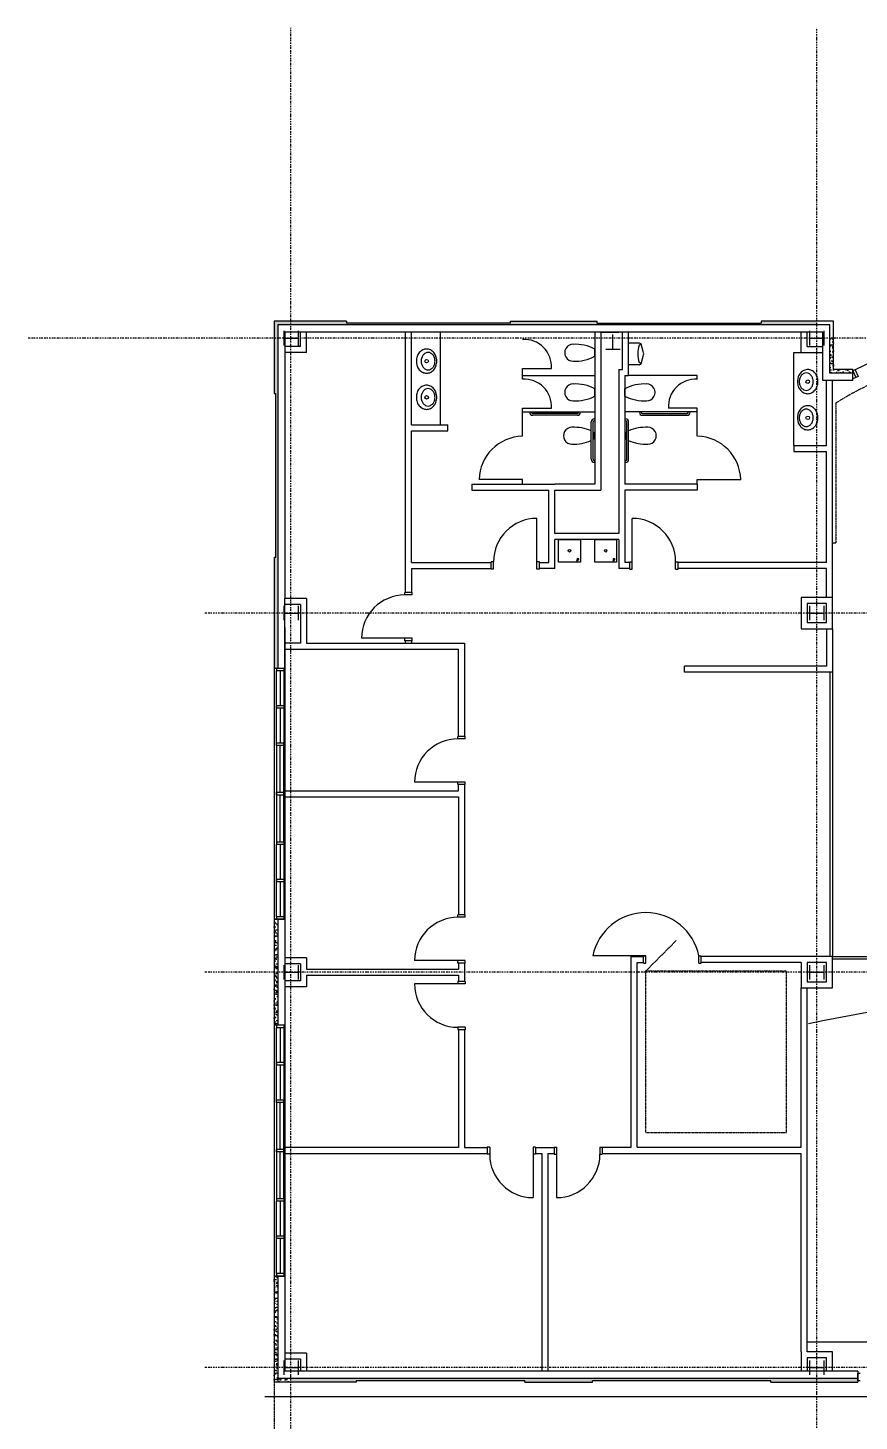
# Model space of a CAD drawing. Header units: inches. Extents: x -37 to 8263, y -3768 to 3636.
# Drawn here: x 540 to 1229, y 260 to 1416 of the extents above; entities that cross this region are included whole.
import ezdxf

# ---------------------------------------------------------------- set-up
doc = ezdxf.new("R2010")
doc.units = ezdxf.units.IN
doc.header["$MEASUREMENT"] = 0
for name, pattern in [('D1', [0.078125, 0.03125, -0.046875]), ('D2', [0.15625, 0.0625, -0.09375]), ('DASHDOTX2', [2, 1, -0.5, 0, -0.5])]:
    doc.linetypes.add(name, pattern=pattern)
for name, color, linetype in [('DOORS', 2, 'Continuous'), ('EQUIPMENT', 7, 'Continuous'), ('FIXTURES', 2, 'Continuous'), ('MILLWORK', 2, 'Continuous'), ('PLUMBING', 2, 'Continuous'), ('poche', 1, 'Continuous'), ('SITE', 1, 'Continuous'), ('STAIRS', 2, 'Continuous'), ('STRUCTURE', 1, 'DASHDOTX2'), ('WALLS', 4, 'Continuous'), ('WINDOWS', 2, 'Continuous')]:
    doc.layers.add(name, color=color, linetype=linetype)

msp = doc.modelspace()

# ---------------------------------------------------------------- hatches: boundary and pattern name
at = {"layer": 'poche'}
h = msp.add_hatch(dxfattribs=at)
h.set_pattern_fill('AR-SAND', color=256, scale=2, style=0)
h.paths.add_polyline_path([(1194.1, 1172.6), (1148.1, 1172.6), (1148.1, 1171.1), (1012.1, 1171.1), (1012.1, 1172.6), (940.1, 1172.6), (940.1, 1171.1), (804.1, 1171.1), (804.1, 1172.6), (758.1, 1172.6), (758.1, 1169.6), (1194.1, 1169.6)])
h.paths.add_polyline_path([(758.1, 1172.6), (744.1, 1172.6), (744.1, 1158.6), (747.1, 1158.6), (747.1, 1169.6), (758.1, 1169.6)])
h = msp.add_hatch(dxfattribs=at)
h.set_pattern_fill('AR-SAND', color=256, scale=2, style=0)
h.paths.add_polyline_path([(744.1, 1112.6), (745.6, 1112.6), (745.6, 976.6), (744.1, 976.6), (744.1, 930.6), (747.1, 930.6), (747.1, 976.6), (747.1, 1158.6), (744.1, 1158.6)])
h.paths.add_polyline_path([(744.1, 884.6), (747.1, 884.6), (747.1, 930.6), (744.1, 930.6)])
h = msp.add_hatch(dxfattribs=at)
h.set_pattern_fill('AR-SAND', color=256, scale=2, style=0)
h.paths.add_polyline_path([(1205.1, 1129.6), (1224.1, 1129.6), (1224.1, 1132.6), (1208.1, 1132.6), (1208.1, 1158.6), (1205.1, 1158.6)])
h = msp.add_hatch(dxfattribs=at)
h.set_pattern_fill('AR-SAND', color=256, scale=2, style=0)
h.paths.add_polyline_path([(747.1, 676.6), (744.1, 676.6), (744.1, 632.6), (747.1, 632.6)])
h.paths.add_polyline_path([(747.1, 632.6), (744.1, 632.6), (744.1, 588.6), (747.1, 588.6)])
h = msp.add_hatch(dxfattribs=at)
h.set_pattern_fill('AR-SAND', color=256, scale=2, style=0)
h.paths.add_polyline_path([(747.1, 380.6), (746.1, 380.6), (744.1, 380.6), (744.1, 304.6), (747.1, 304.6)])
h.paths.add_polyline_path([(747.1, 304.6), (744.1, 304.6), (744.1, 292.6), (758.1, 292.6), (758.1, 295.6), (747.1, 295.6)])
h = msp.add_hatch(dxfattribs=at)
h.set_pattern_fill('AR-SAND', color=256, scale=2, style=0)
h.paths.add_polyline_path([(1228.1, 295.6), (1194.1, 295.6), (1194.1, 292.6), (1228.1, 292.6)])
h.paths.add_polyline_path([(1424.1, 295.6), (1368.1, 295.6), (1368.1, 293.6), (1368.1, 292.6), (1424.1, 292.6)])
h.paths.add_polyline_path([(1610.1, 295.6), (1564.1, 295.6), (1564.1, 293.6), (1564.1, 292.6), (1610.1, 292.6)])
h.paths.add_polyline_path([(1624.1, 304.6), (1621.1, 304.6), (1621.1, 295.6), (1610.1, 295.6), (1610.1, 292.6), (1624.1, 292.6)])
h.paths.add_polyline_path([(1624.1, 380.6), (1621.1, 380.6), (1621.1, 304.6), (1624.1, 304.6)])
h = msp.add_hatch(dxfattribs=at)
h.set_pattern_fill('AR-SAND', color=256, scale=2, style=0)
h.paths.add_polyline_path([(1194.1, 295.6), (758.1, 295.6), (758.1, 292.6), (812.1, 292.6), (812.1, 293.6), (952.1, 293.6), (952.1, 292.6), (1008.1, 292.6), (1008.1, 293.6), (1156.1, 293.6), (1156.1, 292.6), (1194.1, 292.6)])

# ---------------------------------------------------------------- linework, layer by layer
at = {"layer": 'DOORS', "color": 4, "linetype": 'Continuous'}
for p, q in [((962.1, 973.1), (962.1, 1009.1)), ((1041.1, 973.1), (1041.1, 1009.1)), ((852.6, 909.6), (816.6, 909.6)), ((896.6, 790.2), (860.6, 790.2)), ((896.6, 642.2), (860.6, 642.2)), ((1052.4, 646.1), (1008.4, 646.1)), ((896.6, 622.9), (860.6, 622.9)), ((958.9, 481.6), (958.9, 445.6)), ((978.3, 481.6), (978.3, 445.6))]:
    msp.add_line(p, q, dxfattribs=at)
at = {"layer": 'DOORS', "linetype": 'Continuous'}
for p, q in [((924.1, 967.1), (924.1, 973.1)), ((926.1, 973.1), (924.1, 973.1)), ((926.1, 967.1), (926.1, 973.1)), ((962.1, 967.1), (962.1, 973.1)), ((964.1, 973.1), (962.1, 973.1)), ((964.1, 967.1), (964.1, 973.1)), ((1039.1, 967.1), (1039.1, 973.1)), ((1039.1, 973.1), (1041.1, 973.1)), ((1041.1, 967.1), (1041.1, 973.1)), ((1077.1, 967.1), (1077.1, 973.1)), ((1077.1, 973.1), (1079.1, 973.1)), ((1079.1, 967.1), (1079.1, 973.1)), ((926.1, 967.1), (924.1, 967.1)), ((964.1, 967.1), (962.1, 967.1)), ((1039.1, 967.1), (1041.1, 967.1)), ((1077.1, 967.1), (1079.1, 967.1)), ((858.6, 947.6), (852.6, 947.6)), ((852.6, 945.6), (852.6, 947.6)), ((858.6, 945.6), (852.6, 945.6)), ((858.6, 945.6), (858.6, 947.6)), ((858.6, 909.6), (852.6, 909.6)), ((852.6, 907.6), (852.6, 909.6)), ((858.6, 907.6), (852.6, 907.6)), ((858.6, 907.6), (858.6, 909.6)), ((902.6, 828.2), (896.6, 828.2)), ((896.6, 826.2), (896.6, 828.2)), ((902.6, 826.2), (896.6, 826.2)), ((902.6, 826.2), (902.6, 828.2)), ((902.6, 790.2), (896.6, 790.2)), ((896.6, 788.2), (896.6, 790.2)), ((902.6, 788.2), (896.6, 788.2)), ((902.6, 788.2), (902.6, 790.2)), ((896.6, 678.2), (896.6, 680.2)), ((902.6, 680.2), (896.6, 680.2)), ((902.6, 678.2), (896.6, 678.2)), ((902.6, 678.2), (902.6, 680.2)), ((896.6, 640.2), (896.6, 642.2)), ((902.6, 642.2), (896.6, 642.2)), ((902.6, 640.2), (896.6, 640.2)), ((902.6, 640.2), (902.6, 642.2)), ((1050.4, 646.1), (1052.4, 646.1)), ((1050.4, 640.1), (1050.4, 646.1)), ((1050.4, 640.1), (1052.4, 640.1)), ((1052.4, 640.1), (1052.4, 646.1)), ((1096.4, 646.1), (1098.4, 646.1)), ((1096.4, 640.1), (1096.4, 646.1)), ((1096.4, 640.1), (1098.4, 640.1)), ((1098.4, 640.1), (1098.4, 646.1)), ((902.6, 624.9), (896.6, 624.9)), ((896.6, 624.9), (896.6, 622.9)), ((902.6, 624.9), (902.6, 622.9)), ((902.6, 622.9), (896.6, 622.9)), ((902.6, 586.9), (896.6, 586.9)), ((896.6, 586.9), (896.6, 584.9)), ((902.6, 584.9), (896.6, 584.9)), ((902.6, 586.9), (902.6, 584.9)), ((920.9, 487.6), (920.9, 481.6)), ((922.9, 487.6), (920.9, 487.6)), ((922.9, 487.6), (922.9, 481.6)), ((958.9, 487.6), (958.9, 481.6)), ((960.9, 487.6), (958.9, 487.6)), ((960.9, 487.6), (960.9, 481.6)), ((976.3, 487.6), (978.3, 487.6)), ((976.3, 487.6), (976.3, 481.6)), ((978.3, 487.6), (978.3, 481.6)), ((1014.3, 487.6), (1016.3, 487.6)), ((1014.3, 487.6), (1014.3, 481.6)), ((1016.3, 487.6), (1016.3, 481.6)), ((922.9, 481.6), (920.9, 481.6)), ((960.9, 481.6), (958.9, 481.6)), ((976.3, 481.6), (978.3, 481.6)), ((1014.3, 481.6), (1016.3, 481.6))]:
    msp.add_line(p, q, dxfattribs=at)
at = {"layer": 'DOORS', "linetype": 'D1'}
msp.add_line((1052.3, 633.6), (1077.7, 659), dxfattribs=at)
at = {"layer": 'DOORS', "color": 1, "linetype": 'Continuous'}
for centre, radius, start, end in [((962.1, 973.1), 36, 90, 180), ((1041.1, 973.1), 36, 0, 90), ((852.6, 909.6), 36, 90, 180), ((896.6, 790.2), 36, 90, 180), ((1052.4, 637.2), 44.9, 11.4212, 168.5788), ((896.6, 642.2), 36, 90, 180), ((896.6, 622.9), 36, 180, 270), ((958.9, 481.6), 36, 180, 270), ((978.3, 481.6), 36, 270, 0)]:
    msp.add_arc(centre, radius, start, end, dxfattribs=at)
at = {"layer": 'EQUIPMENT', "color": 1}
for p, q in [((1205.1, 881.6), (1205.1, 645.6)), ((1207.1, 881.6), (1207.1, 645.6)), ((1207.1, 645.6), (1597.1, 645.6)), ((1207.1, 643.6), (1597.1, 643.6))]:
    msp.add_line(p, q, dxfattribs=at)
at = {"layer": 'FIXTURES', "color": 3}
for p, q in [((950.1, 1133.5), (974.1, 1133.5)), ((950.1, 1100.6), (974.1, 1100.6)), ((1095.1, 1100.6), (1071.1, 1100.6)), ((950.1, 1041.3), (914.1, 1041.3)), ((1095.1, 1041.3), (1131.1, 1041.3))]:
    msp.add_line(p, q, dxfattribs=at)
at = {"layer": 'FIXTURES', "color": 5}
for p, q in [((950.1, 1124.6), (950.1, 1133.5)), ((950.1, 1127.6), (1010.1, 1127.6)), ((1095.1, 1127.6), (1038.1, 1127.6)), ((1095.1, 1124.6), (1095.1, 1127.6)), ((950.1, 1077.3), (950.1, 1100.6)), ((1095.1, 1077.3), (1095.1, 1100.6)), ((950.1, 1097.6), (1010.1, 1097.6)), ((1095.1, 1097.6), (1035.1, 1097.6)), ((950.1, 1037.6), (950.1, 1041.3)), ((1095.1, 1037.6), (1095.1, 1041.3))]:
    msp.add_line(p, q, dxfattribs=at)
at = {"layer": 'FIXTURES', "color": 1}
for centre, radius, start, end in [((951.6, 1135), 22.6, 356.3046, 93.6954), ((951.6, 1102), 22.6, 356.3046, 93.6954), ((1093.7, 1102), 22.6, 86.3046, 183.6954), ((951, 1040.4), 36.9, 91.4514, 178.5486), ((1094.2, 1040.4), 36.9, 1.4514, 88.5486)]:
    msp.add_arc(centre, radius, start, end, dxfattribs=at)
at = {"layer": 'MILLWORK', "color": 2}
for p, q in [((882.1, 1086.6), (882.1, 1163.6)), ((1175.1, 1069.6), (1175.1, 1146.6)), ((1175.1, 1146.6), (1199.1, 1146.6))]:
    msp.add_line(p, q, dxfattribs=at)
at = {"layer": 'MILLWORK'}
msp.add_line((1615.1, 325.6), (1186.1, 325.6), dxfattribs=at)
msp.add_arc((1402.9, -387.8), 1001, 77.8351, 102.432, dxfattribs=at)
at = {"layer": 'PLUMBING', "linetype": 'Continuous'}
for p, q in [((1010.1, 1143.5), (1010.1, 1149.5)), ((1010.1, 1110.6), (1010.1, 1116.6)), ((1035.1, 1110.6), (1035.1, 1116.6))]:
    msp.add_line(p, q, dxfattribs=at)
at = {"layer": 'PLUMBING'}
for p, q in [((1038.1, 1154.6), (1046.9, 1154.6)), ((1046.9, 1154.6), (1048.5, 1153.9)), ((1048.5, 1153.5), (1046.9, 1152.8)), ((1050.3, 1147.5), (1048.6, 1153.7)), ((1046.9, 1136.6), (1038.1, 1136.6)), ((1048.5, 1137.7), (1046.9, 1138.3)), ((1046.9, 1136.6), (1048.5, 1137.2)), ((1048.6, 1137.4), (1050.3, 1143.7)), ((980.1, 972.8), (980.1, 991.6)), ((980.1, 991.6), (998.1, 991.6)), ((998.1, 991.6), (998.1, 972.8)), ((1010.1, 991.6), (1028.1, 991.6)), ((1010.1, 972.8), (1010.1, 991.6)), ((1028.1, 991.6), (1028.1, 972.8)), ((998.1, 972.8), (980.1, 972.8)), ((1028.1, 972.8), (1010.1, 972.8))]:
    msp.add_line(p, q, dxfattribs=at)
at = {"layer": 'PLUMBING', "color": 1}
for p, q in [((956.1, 1097.1), (956.1, 1097.6)), ((957.6, 1097.1), (957.6, 1097.6)), ((995.6, 1096.1), (958.6, 1096.1)), ((995.6, 1094.6), (958.6, 1094.6)), ((996.6, 1097.1), (996.6, 1097.6)), ((998.1, 1097.1), (998.1, 1097.6)), ((1007.1, 1058.1), (1007.1, 1089.1)), ((1008.6, 1058.1), (1008.6, 1089.1)), ((1010.1, 1091.6), (1009.6, 1091.6)), ((1010.1, 1090.1), (1009.6, 1090.1)), ((1035.1, 1091.6), (1035.6, 1091.6)), ((1035.1, 1090.1), (1035.6, 1090.1)), ((1036.6, 1058.1), (1036.6, 1089.1)), ((1038.1, 1058.1), (1038.1, 1089.1)), ((1047.1, 1097.1), (1047.1, 1097.6)), ((1048.6, 1097.1), (1048.6, 1097.6)), ((1049.6, 1096.1), (1086.6, 1096.1)), ((1049.6, 1094.6), (1086.6, 1094.6)), ((1087.6, 1097.1), (1087.6, 1097.6)), ((1089.1, 1097.1), (1089.1, 1097.6)), ((1010.1, 1057.1), (1009.6, 1057.1)), ((1010.1, 1055.6), (1009.6, 1055.6)), ((1035.1, 1057.1), (1035.6, 1057.1)), ((1035.1, 1055.6), (1035.6, 1055.6)), ((995, 974.2), (996.7, 975.9)), ((1025, 974.2), (1026.7, 975.9))]:
    msp.add_line(p, q, dxfattribs=at)
at = {"layer": 'PLUMBING', "color": 2, "linetype": 'Continuous'}
for p, q in [((1009.1, 1080.7), (1009.1, 1074.7)), ((1036.1, 1080.7), (1036.1, 1074.7))]:
    msp.add_line(p, q, dxfattribs=at)
at = {"layer": 'PLUMBING', "color": 1}
for centre, radius in [((870.6, 1139.5), 1.5), ((1186.7, 1122.5), 1.5), ((870.6, 1109.5), 1.5), ((1186.7, 1092.5), 1.5), ((989.1, 982.2), 1), ((1019.1, 982.2), 1)]:
    msp.add_circle(centre, radius, dxfattribs=at)
at = {"layer": 'PLUMBING'}
for centre, radius, start, end in [((872.2, 1140.1), 10.1, 139.6355, 160.6038), ((871.2, 1141), 8.73, 115.9804, 139.6355), ((870.6, 1142.3), 7.26, 90, 115.9804), ((870.6, 1142.3), 7.26, 64.0196, 90), ((869.9, 1141), 8.73, 40.3645, 64.0196), ((868.9, 1140.1), 10.1, 19.3962, 40.3645), ((1048.4, 1153.7), 0.25, 296.5651, 63.4349), ((1044.6, 1145.6), 6, 341.5651, 18.4349), ((873.8, 1139.5), 11.7, 160.6038, 180), ((873.8, 1139.5), 11.7, 180, 199.3962), ((872.2, 1139), 10.1, 199.3962, 220.3645), ((868.9, 1139), 10.1, 319.6355, 340.6038), ((867.3, 1139.5), 11.7, 0, 19.3962), ((867.3, 1139.5), 11.7, 340.6038, 0), ((1048.4, 1137.4), 0.25, 296.5651, 63.4349), ((871.2, 1138.1), 8.73, 220.3645, 244.0196), ((870.6, 1136.8), 7.26, 244.0196, 270), ((870.6, 1136.8), 7.26, 270, 295.9804), ((869.9, 1138.1), 8.73, 295.9804, 319.6355), ((1189.9, 1122.5), 11.7, 160.6038, 180), ((1189.9, 1122.5), 11.7, 180, 199.3962), ((1188.3, 1123.1), 10.1, 139.6355, 160.6038), ((1187.3, 1124), 8.73, 115.9804, 139.6355), ((1186.7, 1125.3), 7.26, 90, 115.9804), ((1186.7, 1125.3), 7.26, 64.0196, 90), ((1186, 1124), 8.73, 40.3645, 64.0196), ((1185, 1123.1), 10.1, 19.3962, 40.3645), ((1183.4, 1122.5), 11.7, 0, 19.3962), ((1183.4, 1122.5), 11.7, 340.6038, 0), ((873.8, 1109.5), 11.7, 160.6038, 180), ((872.2, 1110.1), 10.1, 139.6355, 160.6038), ((871.2, 1111), 8.73, 115.9804, 139.6355), ((870.6, 1112.3), 7.26, 90, 115.9804), ((870.6, 1112.3), 7.26, 64.0196, 90), ((869.9, 1111), 8.73, 40.3645, 64.0196), ((868.9, 1110.1), 10.1, 19.3962, 40.3645), ((867.3, 1109.5), 11.7, 0, 19.3962), ((1188.3, 1122), 10.1, 199.3962, 220.3645), ((1187.3, 1121.1), 8.73, 220.3645, 244.0196), ((1186.7, 1119.8), 7.26, 244.0196, 270), ((1186.7, 1119.8), 7.26, 270, 295.9804), ((1186, 1121.1), 8.73, 295.9804, 319.6355), ((1185, 1122), 10.1, 319.6355, 340.6038), ((873.8, 1109.5), 11.7, 180, 199.3962), ((872.2, 1109), 10.1, 199.3962, 220.3645), ((871.2, 1108.1), 8.73, 220.3645, 244.0196), ((870.6, 1106.8), 7.26, 244.0196, 270), ((870.6, 1106.8), 7.26, 270, 295.9804), ((869.9, 1108.1), 8.73, 295.9804, 319.6355), ((868.9, 1109), 10.1, 319.6355, 340.6038), ((867.3, 1109.5), 11.7, 340.6038, 0), ((1188.3, 1093.1), 10.1, 139.6355, 160.6038), ((1187.3, 1094), 8.73, 115.9804, 139.6355), ((1186.7, 1095.3), 7.26, 90, 115.9804), ((1186.7, 1095.3), 7.26, 64.0196, 90), ((1186, 1094), 8.73, 40.3645, 64.0196), ((1185, 1093.1), 10.1, 19.3962, 40.3645), ((1189.9, 1092.5), 11.7, 160.6038, 180), ((1189.9, 1092.5), 11.7, 180, 199.3962), ((1188.3, 1092), 10.1, 199.3962, 220.3645), ((1185, 1092), 10.1, 319.6355, 340.6038), ((1183.4, 1092.5), 11.7, 0, 19.3962), ((1183.4, 1092.5), 11.7, 340.6038, 0), ((1187.3, 1091.1), 8.73, 220.3645, 244.0196), ((1186.7, 1089.8), 7.26, 244.0196, 270), ((1186.7, 1089.8), 7.26, 270, 295.9804), ((1186, 1091.1), 8.73, 295.9804, 319.6355)]:
    msp.add_arc(centre, radius, start, end, dxfattribs=at)
at = {"layer": 'PLUMBING', "color": 1}
for centre, radius, start, end in [((873.6, 1140.1), 7.41, 141.6696, 161.8673), ((872.5, 1140.9), 6.05, 117.6507, 141.6696), ((871.8, 1142.2), 4.59, 90, 117.6507), ((871.8, 1142.2), 4.59, 62.3493, 90), ((871.1, 1140.9), 6.05, 38.3304, 62.3493), ((870.1, 1140.1), 7.41, 18.1327, 38.3304), ((1071.7, 1145.6), 25.9, 163.7167, 196.2833), ((875.2, 1139.5), 9.17, 161.8673, 180), ((875.2, 1139.5), 9.17, 180, 198.1327), ((873.6, 1139), 7.41, 198.1327, 218.3304), ((872.5, 1138.2), 6.05, 218.3304, 242.3493), ((871.8, 1136.9), 4.59, 242.3493, 270), ((871.8, 1136.9), 4.59, 270, 297.6507), ((871.1, 1138.2), 6.05, 297.6507, 321.6696), ((870.1, 1139), 7.41, 321.6696, 341.8673), ((868.4, 1139.5), 9.17, 0, 18.1327), ((868.4, 1139.5), 9.17, 341.8673, 0), ((1188.8, 1122.5), 9.17, 161.8673, 180), ((1188.8, 1122.5), 9.17, 180, 198.1327), ((1187.1, 1123.1), 7.41, 141.6696, 161.8673), ((1186.1, 1123.9), 6.05, 117.6507, 141.6696), ((1185.4, 1125.2), 4.59, 90, 117.6507), ((1185.4, 1125.2), 4.59, 62.3493, 90), ((1184.7, 1123.9), 6.05, 38.3304, 62.3493), ((1183.7, 1123.1), 7.41, 18.1327, 38.3304), ((1182, 1122.5), 9.17, 0, 18.1327), ((1182, 1122.5), 9.17, 341.8673, 0), ((875.2, 1109.5), 9.17, 161.8673, 180), ((873.6, 1110.1), 7.41, 141.6696, 161.8673), ((872.5, 1110.9), 6.05, 117.6507, 141.6696), ((871.8, 1112.2), 4.59, 90, 117.6507), ((871.8, 1112.2), 4.59, 62.3493, 90), ((871.1, 1110.9), 6.05, 38.3304, 62.3493), ((870.1, 1110.1), 7.41, 18.1327, 38.3304), ((868.4, 1109.5), 9.17, 0, 18.1327), ((1187.1, 1122), 7.41, 198.1327, 218.3304), ((1186.1, 1121.2), 6.05, 218.3304, 242.3493), ((1185.4, 1119.9), 4.59, 242.3493, 270), ((1185.4, 1119.9), 4.59, 270, 297.6507), ((1184.7, 1121.2), 6.05, 297.6507, 321.6696), ((1183.7, 1122), 7.41, 321.6696, 341.8673), ((875.2, 1109.5), 9.17, 180, 198.1327), ((873.6, 1109), 7.41, 198.1327, 218.3304), ((872.5, 1108.2), 6.05, 218.3304, 242.3493), ((871.8, 1106.9), 4.59, 242.3493, 270), ((871.8, 1106.9), 4.59, 270, 297.6507), ((871.1, 1108.2), 6.05, 297.6507, 321.6696), ((870.1, 1109), 7.41, 321.6696, 341.8673), ((868.4, 1109.5), 9.17, 341.8673, 0), ((1186.1, 1093.9), 6.05, 117.6507, 141.6696), ((1185.4, 1095.2), 4.59, 90, 117.6507), ((1185.4, 1095.2), 4.59, 62.3493, 90), ((1184.7, 1093.9), 6.05, 38.3304, 62.3493), ((958.6, 1097.1), 2.5, 180, 270), ((958.6, 1097.1), 1, 180, 270), ((995.6, 1097.1), 1, 270, 0), ((995.6, 1097.1), 2.5, 270, 0), ((1009.6, 1089.1), 2.5, 90, 180), ((1009.6, 1089.1), 1, 90, 180), ((1035.6, 1089.1), 2.5, 0, 90), ((1035.6, 1089.1), 1, 0, 90), ((1049.6, 1097.1), 2.5, 180, 270), ((1049.6, 1097.1), 1, 180, 270), ((1086.6, 1097.1), 2.5, 270, 0), ((1086.6, 1097.1), 1, 270, 0), ((1188.8, 1092.5), 9.17, 161.8673, 180), ((1188.8, 1092.5), 9.17, 180, 198.1327), ((1187.1, 1093.1), 7.41, 141.6696, 161.8673), ((1187.1, 1092), 7.41, 198.1327, 218.3304), ((1186.1, 1091.2), 6.05, 218.3304, 242.3493), ((1184.7, 1091.2), 6.05, 297.6507, 321.6696), ((1183.7, 1093.1), 7.41, 18.1327, 38.3304), ((1183.7, 1092), 7.41, 321.6696, 341.8673), ((1182, 1092.5), 9.17, 0, 18.1327), ((1182, 1092.5), 9.17, 341.8673, 0), ((1185.4, 1089.9), 4.59, 242.3493, 270), ((1185.4, 1089.9), 4.59, 270, 297.6507), ((1009.6, 1058.1), 2.5, 180, 270), ((1009.6, 1058.1), 1, 180, 270), ((1035.6, 1058.1), 1, 270, 0), ((1035.6, 1058.1), 2.5, 270, 0), ((995.5, 975.4), 1.28, 246.3127, 23.6873), ((995.9, 975.1), 0.706, 45, 225), ((1025.5, 975.4), 1.28, 246.3127, 23.6873), ((1025.9, 975.1), 0.706, 45, 225)]:
    msp.add_arc(centre, radius, start, end, dxfattribs=at)
at = {"layer": 'PLUMBING', "linetype": 'Continuous'}
for centre, radius, start, end in [((992.1, 1146.5), 7, 89.7985, 270.2015), ((994, 1119.5), 34, 61.7497, 93.1594), ((994, 1173.5), 34, 266.8406, 298.2503), ((992.1, 1113.6), 7, 89.7985, 270.2015), ((994, 1086.6), 34, 61.7497, 93.1594), ((994, 1140.5), 34, 266.8406, 298.2503), ((1051.2, 1086.6), 34, 86.8406, 118.2503), ((1051.2, 1140.5), 34, 241.7497, 273.1594), ((1053.1, 1113.6), 7, 269.7985, 90.2015)]:
    msp.add_arc(centre, radius, start, end, dxfattribs=at)
at = {"layer": 'PLUMBING', "color": 2, "linetype": 'Continuous'}
for centre, radius, start, end in [((991.1, 1077.7), 7, 89.7985, 270.2015), ((993, 1050.7), 34, 65.5104, 93.1594), ((993, 1050.7), 34, 61.7497, 62.7016), ((1052.2, 1050.7), 34, 117.2984, 118.2503), ((1052.2, 1050.7), 34, 86.8406, 114.4896), ((1054.1, 1077.7), 7, 269.7985, 90.2015), ((993, 1104.7), 34, 266.8406, 294.4896), ((993, 1104.7), 34, 297.2984, 298.2503), ((1052.2, 1104.7), 34, 241.7497, 242.7016), ((1052.2, 1104.7), 34, 245.5104, 273.1594)]:
    msp.add_arc(centre, radius, start, end, dxfattribs=at)
at = {"layer": 'poche', "color": 2}
for p, q in [((1205.1, 1169.6), (747.1, 1169.6)), ((747.1, 1169.6), (747.1, 976.6)), ((1205.1, 1129.6), (1205.1, 1169.6)), ((1224.1, 1129.6), (1205.1, 1129.6)), ((747.1, 976.6), (747.1, 884.6)), ((747.1, 676.6), (747.1, 588.6)), ((747.1, 380.6), (747.1, 295.6)), ((1228.1, 295.6), (747.1, 295.6))]:
    msp.add_line(p, q, dxfattribs=at)
at = {"layer": 'SITE'}
msp.add_line((736.4, 280.6), (1631.8, 280.6), dxfattribs=at)
at = {"layer": 'STAIRS', "color": 2, "linetype": 'D2'}
msp.add_line((1210.1, 1104.8), (1210.1, 988.6), dxfattribs=at)
msp.add_arc((1356.1, 870.3), 276.3, 92.2384, 121.9046, dxfattribs=at)
at = {"layer": 'STRUCTURE'}
for p, q in [((758.1, -600.6), (758.1, 1416)), ((1194.1, -597.9), (1194.1, 1416)), ((1253.7, 1158.6), (539.9, 1158.6)), ((3260.8, 930.6), (686.5, 930.6)), ((3260.8, 632.6), (686.5, 632.6)), ((3260.8, 304.6), (686.5, 304.6))]:
    msp.add_line(p, q, dxfattribs=at)
at = {"layer": 'STRUCTURE', "color": 5, "linetype": 'Continuous'}
for p, q in [((752.1, 1164.6), (752.1, 1152.6)), ((752.1, 1158.6), (764.1, 1158.6)), ((764.1, 1164.6), (764.1, 1152.6)), ((1025.1, 1149.6), (1025.1, 1161.6)), ((1188.1, 1164.6), (1188.1, 1152.6)), ((1188.1, 1158.6), (1200.1, 1158.6)), ((1200.1, 1164.6), (1200.1, 1152.6)), ((1019.1, 1149.6), (1031.1, 1149.6)), ((752.1, 936.6), (752.1, 924.6)), ((764.1, 936.6), (764.1, 924.6)), ((1188.1, 936.6), (1188.1, 924.6)), ((1200.1, 936.6), (1200.1, 924.6)), ((752.1, 930.6), (764.1, 930.6)), ((1188.1, 930.6), (1200.1, 930.6)), ((752.1, 638.6), (752.1, 626.6)), ((764.1, 638.6), (764.1, 626.6)), ((1188.1, 638.6), (1188.1, 626.6)), ((1200.1, 638.6), (1200.1, 626.6)), ((752.1, 632.6), (764.1, 632.6)), ((1188.1, 632.6), (1200.1, 632.6)), ((752.1, 310.6), (752.1, 298.6)), ((752.1, 304.6), (764.1, 304.6)), ((764.1, 310.6), (764.1, 298.6)), ((1188.1, 310.6), (1188.1, 298.6)), ((1188.1, 304.6), (1200.1, 304.6)), ((1200.1, 310.6), (1200.1, 298.6))]:
    msp.add_line(p, q, dxfattribs=at)
at = {"layer": 'WALLS', "color": 5}
for p, q in [((744.1, 1172.6), (744.1, 1112.6)), ((804.1, 1172.6), (744.1, 1172.6)), ((804.1, 1172.6), (804.1, 1171.1)), ((940.1, 1171.1), (804.1, 1171.1)), ((940.1, 1171.1), (940.1, 1172.6)), ((940.1, 1172.6), (1012.1, 1172.6)), ((1012.1, 1171.1), (1012.1, 1172.6)), ((1012.1, 1171.1), (1148.1, 1171.1)), ((1208.1, 1172.6), (1148.1, 1172.6)), ((1148.1, 1172.6), (1148.1, 1171.1)), ((1208.1, 1132.6), (1208.1, 1172.6)), ((1224.1, 1132.6), (1208.1, 1132.6)), ((744.1, 1112.6), (745.6, 1112.6)), ((745.6, 976.6), (745.6, 1112.6)), ((744.1, 976.6), (744.1, 884.6)), ((745.6, 976.6), (744.1, 976.6)), ((744.1, 676.6), (744.1, 588.6)), ((744.1, 380.6), (744.1, 292.6)), ((812.1, 292.6), (744.1, 292.6)), ((812.1, 293.6), (812.1, 292.6)), ((952.1, 293.6), (812.1, 293.6)), ((952.1, 292.6), (952.1, 293.6)), ((952.1, 292.6), (1008.1, 292.6)), ((1156.1, 293.6), (1008.1, 293.6)), ((1008.1, 292.6), (1008.1, 293.6)), ((1156.1, 292.6), (1156.1, 293.6)), ((1156.1, 292.6), (1228.1, 292.6))]:
    msp.add_line(p, q, dxfattribs=at)
at = {"layer": 'WALLS'}
for p, q in [((1199.1, 1163.6), (753.1, 1163.6)), ((753.1, 1163.6), (753.1, 942.6)), ((771.1, 1146.6), (771.1, 1163.6)), ((853.1, 947.6), (853.1, 1163.6)), ((858.1, 1086.6), (858.1, 1163.6)), ((1010.1, 1163.6), (1010.1, 1037.6)), ((1038.1, 1127.6), (1038.1, 1163.6)), ((1181.1, 1146.6), (1181.1, 1163.6)), ((1199.1, 1123.6), (1199.1, 1163.6)), ((771.1, 1146.6), (753.1, 1146.6)), ((1181.1, 1146.6), (1199.1, 1146.6)), ((1035.1, 1127.6), (1035.1, 1037.6)), ((1035.1, 1127.6), (1038.1, 1127.6)), ((1224.1, 1123.6), (1199.1, 1123.6)), ((1207.1, 943.6), (1207.1, 1123.6)), ((858.1, 1086.6), (888.1, 1086.6)), ((888.1, 1081.6), (888.1, 1086.6)), ((858.1, 972.6), (858.1, 1081.6)), ((858.1, 1081.6), (888.1, 1081.6)), ((1175.1, 1069.6), (1202.1, 1069.6)), ((1175.1, 1069.6), (1175.1, 1064.6)), ((1175.1, 1064.6), (1202.1, 1064.6)), ((908.1, 1037.6), (908.1, 1032.6)), ((1095.1, 1037.6), (1095.1, 1032.6)), ((1030.1, 991.6), (976.9, 991.6)), ((771.1, 942.6), (753.1, 942.6)), ((753.1, 918.6), (753.1, 942.6)), ((771.1, 942.6), (771.1, 905.6)), ((1181.1, 943.6), (1181.1, 917.6)), ((1207.1, 943.6), (1181.1, 943.6)), ((1207.1, 917.6), (1207.1, 943.6)), ((753.1, 918.6), (753.1, 884.6)), ((753.1, 910.7), (753.1, 918.6)), ((1181.1, 917.6), (1207.1, 917.6)), ((1202.1, 917.6), (1202.1, 886.6)), ((1207.1, 917.6), (1207.1, 881.6)), ((753.1, 884.6), (753.1, 910.7)), ((853.1, 905.6), (853.1, 907.6)), ((902.1, 905.6), (902.1, 828.2)), ((897.1, 828.2), (897.1, 900.6)), ((1084.6, 881.6), (1084.6, 886.6)), ((1202.1, 886.6), (1084.6, 886.6)), ((1207.1, 881.6), (1084.6, 881.6)), ((897.1, 783.1), (897.1, 788.2)), ((902.1, 788.2), (902.1, 680.2)), ((752.1, 783.1), (897.1, 783.1)), ((752.1, 783.1), (752.1, 778.1)), ((752.1, 778.1), (897.1, 778.1)), ((897.1, 778.1), (897.1, 680.2)), ((753.1, 676.6), (753.1, 588.6)), ((771.1, 644.6), (753.1, 644.6)), ((771.1, 644.6), (771.1, 635.1)), ((897.1, 640.2), (897.1, 635.1)), ((902.1, 640.2), (902.1, 624.9)), ((1040.3, 487.6), (1040.3, 645.6)), ((1040.3, 645.6), (1050.4, 645.6)), ((1045.3, 487.6), (1045.3, 640.6)), ((1045.3, 640.6), (1050.4, 640.6)), ((1207.1, 645.6), (1098.4, 645.6)), ((1181.1, 640.6), (1098.4, 640.6)), ((1181.1, 640.6), (1181.1, 619.6)), ((1207.1, 619.6), (1207.1, 645.6)), ((771.1, 635.1), (897.1, 635.1)), ((771.1, 630.1), (897.1, 630.1)), ((771.1, 630.1), (771.1, 620.6)), ((897.1, 630.1), (897.1, 624.9)), ((771.1, 620.6), (753.1, 620.6)), ((1181.1, 619.6), (1207.1, 619.6)), ((1181.1, 487.6), (1181.1, 619.6)), ((1186.1, 487.1), (1186.1, 619.6)), ((1186.1, 487.1), (1186.1, 619.6)), ((897.1, 584.9), (897.1, 487.1)), ((902.1, 584.9), (902.1, 487.1)), ((897.1, 487.1), (752.1, 487.1)), ((752.1, 482.1), (752.1, 487.1)), ((902.1, 487.1), (920.9, 487.1)), ((960.9, 487.1), (976.3, 487.1)), ((1016.3, 487.6), (1040.3, 487.6)), ((1045.3, 487.6), (1181.1, 487.6)), ((1186.1, 317.6), (1186.1, 487.1)), ((752.1, 482.1), (920.9, 482.1)), ((960.9, 482.1), (966.1, 482.1)), ((966.1, 482.1), (966.1, 301.6)), ((971.1, 482.1), (971.1, 301.6)), ((971.1, 482.1), (976.3, 482.1)), ((1016.3, 482.1), (1181.1, 482.1)), ((1181.1, 317.6), (1181.1, 482.1)), ((753.1, 380.6), (753.1, 301.6)), ((771.1, 316.6), (753.1, 316.6)), ((771.1, 316.6), (771.1, 301.6)), ((1181.1, 317.6), (1181.1, 301.6)), ((1207.1, 317.6), (1186.1, 317.6)), ((1207.1, 301.6), (1207.1, 317.6)), ((1228.1, 301.6), (753.1, 301.6)), ((1228.1, 301.6), (1228.1, 292.6))]:
    msp.add_line(p, q, dxfattribs=at)
at = {"layer": 'WALLS', "color": 2}
for p, q in [((766.1, 1151.6), (766.1, 1163.6)), ((1015.1, 1163.6), (1030.1, 1163.6)), ((1015.1, 1163.6), (1015.1, 1032.6)), ((1033.1, 1132.6), (1033.1, 1163.6)), ((1186.1, 1151.6), (1186.1, 1163.6)), ((766.1, 1151.6), (753.1, 1151.6)), ((1186.1, 1151.6), (1199.1, 1151.6)), ((1030.1, 1132.6), (1030.1, 996.6)), ((1030.1, 1132.6), (1033.1, 1132.6)), ((976.9, 996.6), (976.9, 1032.6)), ((976.9, 1032.6), (1015.1, 1032.6)), ((1030.1, 996.6), (976.9, 996.6)), ((766.1, 937.6), (753.1, 937.6)), ((766.1, 937.6), (766.1, 905.6)), ((1202.1, 938.6), (1186.1, 938.6)), ((1186.1, 938.6), (1186.1, 922.6)), ((1202.1, 922.6), (1202.1, 938.6)), ((1186.1, 922.6), (1202.1, 922.6)), ((766.1, 905.6), (753.1, 905.6)), ((766.1, 639.6), (753.1, 639.6)), ((766.1, 639.6), (766.1, 625.6)), ((1186.1, 640.6), (1186.1, 624.6)), ((1202.1, 640.6), (1186.1, 640.6)), ((1202.1, 624.6), (1202.1, 640.6)), ((766.1, 625.6), (753.1, 625.6)), ((1186.1, 624.6), (1202.1, 624.6)), ((1186.1, 312.6), (1186.1, 301.6)), ((1202.1, 312.6), (1186.1, 312.6)), ((1202.1, 301.6), (1202.1, 312.6)), ((766.1, 311.6), (753.1, 311.6)), ((766.1, 311.6), (766.1, 301.6))]:
    msp.add_line(p, q, dxfattribs=at)
at = {"layer": 'WALLS', "color": 4}
for p, q in [((1202.1, 1069.6), (1202.1, 1123.6)), ((1224.1, 1123.6), (1224.1, 1132.6)), ((1202.1, 972.6), (1202.1, 1064.6)), ((908.1, 1037.6), (976.9, 1037.6)), ((908.1, 1032.6), (971.9, 1032.6)), ((971.9, 972.6), (971.9, 1032.6)), ((1010.1, 1037.6), (976.9, 1037.6)), ((1095.1, 1037.6), (1035.1, 1037.6)), ((1035.1, 1032.6), (1035.1, 972.6)), ((1095.1, 1032.6), (1035.1, 1032.6)), ((976.9, 967.6), (976.9, 991.6)), ((1030.1, 991.6), (1030.1, 967.6)), ((858.1, 972.6), (924.1, 972.6)), ((964.1, 972.6), (971.9, 972.6)), ((1039.1, 972.6), (1035.1, 972.6)), ((1202.1, 972.6), (1079.1, 972.6)), ((858.1, 967.6), (924.1, 967.6)), ((858.1, 967.6), (858.1, 947.6)), ((976.9, 967.6), (964.1, 967.6)), ((1039.1, 967.6), (1030.1, 967.6)), ((1202.1, 967.6), (1079.1, 967.6)), ((1202.1, 943.6), (1202.1, 967.6)), ((771.1, 905.6), (902.1, 905.6)), ((858.1, 907.6), (858.1, 905.6)), ((753.1, 900.6), (897.1, 900.6)), ((753.1, 884.6), (744.1, 884.6)), ((744.1, 676.6), (753.1, 676.6)), ((744.1, 676.6), (753.1, 676.6)), ((753.1, 676.6), (744.1, 676.6)), ((753.1, 588.6), (744.1, 588.6)), ((753.1, 380.6), (744.1, 380.6)), ((744.1, 380.6), (753.1, 380.6)), ((744.1, 380.6), (753.1, 380.6))]:
    msp.add_line(p, q, dxfattribs=at)
at = {"layer": 'WALLS', "color": 2, "linetype": 'D2'}
for p, q in [((1210.1, 988.6), (1207.1, 988.6)), ((744.1, 292.6), (744.1, 84.6))]:
    msp.add_line(p, q, dxfattribs=at)
at = {"layer": 'WALLS', "color": 2, "linetype": 'D1'}
for p, q in [((1169.1, 633.6), (1052.3, 633.6)), ((1052.3, 499.6), (1052.3, 633.6)), ((1169.1, 499.6), (1169.1, 633.6)), ((1052.3, 499.6), (1169.1, 499.6))]:
    msp.add_line(p, q, dxfattribs=at)
at = {"layer": 'WINDOWS', "linetype": 'Continuous'}
for p, q in [((1228.5, 1126.7), (1224.1, 1124.8)), ((1226, 1132.2), (1224.2, 1131.4)), ((1224.2, 1131.4), (1226.6, 1125.9)), ((1226, 1132.2), (1228.5, 1126.7)), ((746.1, 884.6), (746.1, 882.6)), ((752.1, 884.6), (746.1, 884.6)), ((752.1, 882.6), (746.1, 882.6)), ((752.1, 884.6), (752.1, 882.6)), ((746.1, 853.6), (746.1, 851.6)), ((752.1, 853.6), (746.1, 853.6)), ((752.1, 851.6), (746.1, 851.6)), ((752.1, 853.6), (752.1, 851.6)), ((752.1, 822.6), (746.1, 822.6)), ((746.1, 820.6), (746.1, 822.6)), ((752.1, 820.6), (752.1, 822.6)), ((752.1, 820.6), (746.1, 820.6)), ((746.1, 779.6), (746.1, 781.6)), ((752.1, 781.6), (746.1, 781.6)), ((752.1, 779.6), (746.1, 779.6)), ((752.1, 779.6), (752.1, 781.6)), ((746.1, 740.6), (746.1, 738.6)), ((752.1, 740.6), (746.1, 740.6)), ((752.1, 740.6), (752.1, 738.6)), ((752.1, 738.6), (746.1, 738.6)), ((746.1, 709.6), (746.1, 707.6)), ((752.1, 709.6), (746.1, 709.6)), ((752.1, 707.6), (746.1, 707.6)), ((752.1, 709.6), (752.1, 707.6)), ((746.1, 678.6), (746.1, 676.6)), ((752.1, 678.6), (746.1, 678.6)), ((752.1, 676.6), (746.1, 676.6)), ((752.1, 678.6), (752.1, 676.6)), ((752.1, 588.6), (746.1, 588.6)), ((746.1, 588.6), (746.1, 586.6)), ((752.1, 586.6), (746.1, 586.6)), ((752.1, 588.6), (752.1, 586.6)), ((752.1, 557.6), (746.1, 557.6)), ((746.1, 557.6), (746.1, 555.6)), ((752.1, 555.6), (746.1, 555.6)), ((752.1, 557.6), (752.1, 555.6)), ((746.1, 524.6), (746.1, 526.6)), ((752.1, 526.6), (746.1, 526.6)), ((752.1, 524.6), (746.1, 524.6)), ((752.1, 524.6), (752.1, 526.6)), ((752.1, 485.6), (746.1, 485.6)), ((746.1, 483.6), (746.1, 485.6)), ((752.1, 483.6), (752.1, 485.6)), ((752.1, 483.6), (746.1, 483.6)), ((752.1, 444.6), (746.1, 444.6)), ((746.1, 444.6), (746.1, 442.6)), ((752.1, 442.6), (746.1, 442.6)), ((752.1, 444.6), (752.1, 442.6)), ((752.1, 413.6), (746.1, 413.6)), ((746.1, 413.6), (746.1, 411.6)), ((752.1, 411.6), (746.1, 411.6)), ((752.1, 413.6), (752.1, 411.6)), ((752.1, 382.6), (746.1, 382.6)), ((746.1, 382.6), (746.1, 380.6)), ((752.1, 382.6), (752.1, 380.6)), ((752.1, 380.6), (746.1, 380.6)), ((1230.1, 299.6), (1228.1, 299.6)), ((1228.1, 293.6), (1228.1, 299.6)), ((1230.1, 293.6), (1228.1, 293.6))]:
    msp.add_line(p, q, dxfattribs=at)
at = {"layer": 'WINDOWS', "color": 1}
for p, q in [((744.1, 884.6), (744.1, 676.6)), ((753.1, 884.6), (753.1, 676.6)), ((744.1, 588.6), (744.1, 380.6)), ((753.1, 588.6), (753.1, 380.6))]:
    msp.add_line(p, q, dxfattribs=at)
at = {"layer": 'WINDOWS', "color": 1, "linetype": 'Continuous'}
for p, q in [((746.1, 822.6), (746.1, 882.6)), ((752.1, 882.6), (752.1, 822.6)), ((746.1, 820.6), (746.1, 740.6)), ((752.1, 740.6), (752.1, 820.6)), ((746.1, 678.6), (746.1, 738.6)), ((752.1, 738.6), (752.1, 678.6)), ((746.1, 526.6), (746.1, 586.6)), ((752.1, 586.6), (752.1, 526.6)), ((746.1, 524.6), (746.1, 444.6)), ((752.1, 444.6), (752.1, 524.6)), ((746.1, 382.6), (746.1, 442.6)), ((752.1, 442.6), (752.1, 382.6))]:
    msp.add_line(p, q, dxfattribs=at)
at = {"layer": 'WINDOWS', "color": 3, "linetype": 'Continuous'}
for p, q in [((749.1, 882.6), (749.1, 853.6)), ((749.1, 851.6), (749.1, 822.6)), ((749.1, 781.6), (749.1, 820.6)), ((749.1, 740.6), (749.1, 779.6)), ((749.1, 738.6), (749.1, 709.6)), ((749.1, 707.6), (749.1, 678.6)), ((749.1, 586.6), (749.1, 557.6)), ((749.1, 555.6), (749.1, 526.6)), ((749.1, 485.6), (749.1, 524.6)), ((749.1, 444.6), (749.1, 483.6)), ((749.1, 442.6), (749.1, 413.6)), ((749.1, 411.6), (749.1, 382.6))]:
    msp.add_line(p, q, dxfattribs=at)
at = {"layer": 'WINDOWS', "color": 3}
msp.add_arc((1356.1, 876.3), 287.1, 90, 116.948, dxfattribs=at)

doc.saveas('drawing.dxf')
